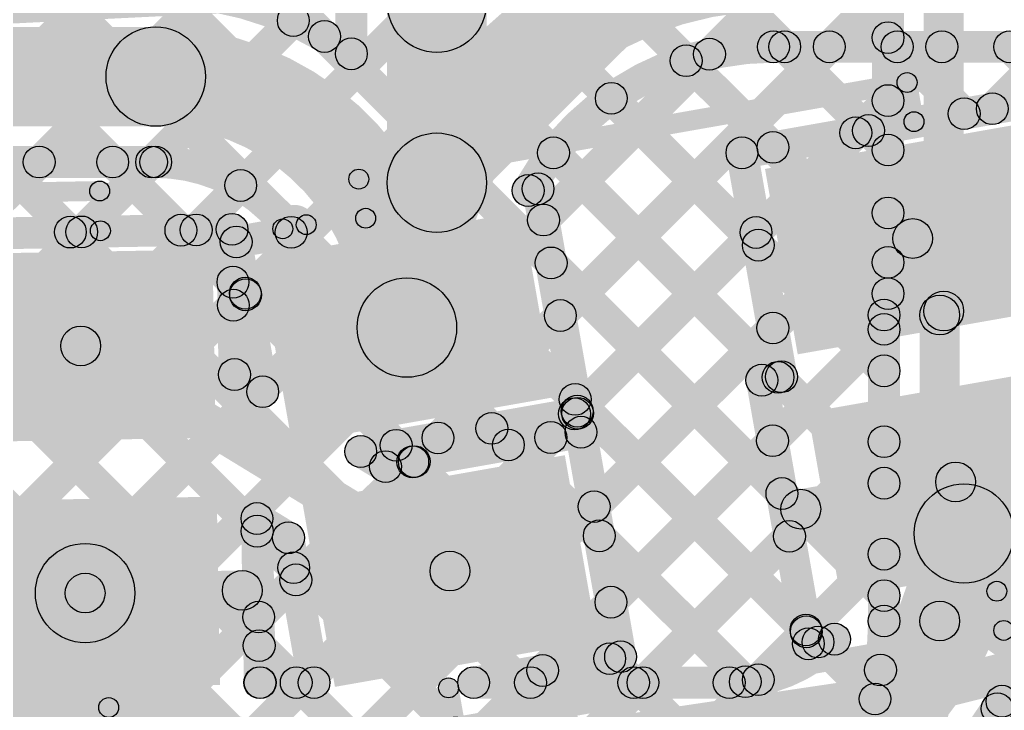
# Model space of a CAD drawing. Header units: millimetres. Extents: x -2.17 to 2.17, y -2.17 to 2.17.
# Drawn here: x 0.0596 to 0.3072, y -1.4811 to -1.3073 of the extents above; entities that cross this region are included whole.
import ezdxf

# ---------------------------------------------------------------- set-up
doc = ezdxf.new("R2010")
doc.units = ezdxf.units.MM
doc.header["$MEASUREMENT"] = 0
for name, color, linetype in [('BottomLayer', 5, 'Continuous'), ('Mechanical2', 216, 'Continuous'), ('TopLayer', 1, 'Continuous'), ('TopOverlay', 2, 'Continuous'), ('TopPaste', 8, 'Continuous'), ('TopSolder', 216, 'Continuous')]:
    doc.layers.add(name, color=color, linetype=linetype)

# ---------------------------------------------------------------- blocks, each defined once
blk = doc.blocks.new('WS2812B_M____185')
at = {"layer": 'TopLayer'}
for points in [[(-0.09409, 0.05079), (-0.03504, 0.05079), (-0.03504, 0.01142), (-0.09409, 0.01142)], [(0.03504, 0.05079), (0.09409, 0.05079), (0.09409, 0.01142), (0.03504, 0.01142)], [(-0.09409, -0.01142), (-0.03504, -0.01142), (-0.03504, -0.05079), (-0.09409, -0.05079)], [(0.03504, -0.01142), (0.09409, -0.01142), (0.09409, -0.05079), (0.03504, -0.05079)]]:
    blk.add_hatch(color=1, dxfattribs=at).paths.add_polyline_path(points)
at = {"layer": 'TopOverlay'}
h = blk.add_hatch(color=2, dxfattribs=at)
edge = h.paths.add_edge_path()
edge.add_arc((-0.07, 0.07), 0.0025, 0, 360)
h = blk.add_hatch(color=2, dxfattribs=at)
edge = h.paths.add_edge_path()
edge.add_arc((-0.07, 0.07), 0.0025, 0, 360)
for points in [[(-0.07, 0.0675), (-0.07, 0.0725), (0.07, 0.0725), (0.07, 0.0675)], [(-0.0725, 0.07), (-0.0675, 0.07), (-0.0675, 0.06), (-0.0725, 0.06)], [(0.0675, 0.07), (0.0725, 0.07), (0.0725, 0.06), (0.0675, 0.06)], [(-0.0725, -0.06), (-0.0675, -0.06), (-0.0675, -0.07), (-0.0725, -0.07)], [(0.0675, -0.06), (0.0725, -0.06), (0.0725, -0.07), (0.0675, -0.07)], [(-0.07, -0.0725), (-0.07, -0.0675), (0.07, -0.0675), (0.07, -0.0725)]]:
    blk.add_hatch(color=2, dxfattribs=at).paths.add_polyline_path(points)
h = blk.add_hatch(color=2, dxfattribs=at)
edge = h.paths.add_edge_path()
edge.add_arc((0.07, 0.07), 0.0025, 0, 360)
h = blk.add_hatch(color=2, dxfattribs=at)
edge = h.paths.add_edge_path()
edge.add_arc((0.07, 0.07), 0.0025, 0, 360)
h = blk.add_hatch(color=2, dxfattribs=at)
edge = h.paths.add_edge_path()
edge.add_arc((-0.091, 0.061), 0.0025, 0, 360)
h = blk.add_hatch(color=2, dxfattribs=at)
edge = h.paths.add_edge_path()
edge.add_arc((-0.085, 0.061), 0.0025, 0, 360)
h = blk.add_hatch(color=2, dxfattribs=at)
edge = h.paths.add_edge_path()
edge.add_arc((-0.07, 0.06), 0.0025, 0, 360)
h = blk.add_hatch(color=2, dxfattribs=at)
edge = h.paths.add_edge_path()
edge.add_arc((0.07, 0.06), 0.0025, 0, 360)
h = blk.add_hatch(color=2, dxfattribs=at)
edge = h.paths.add_edge_path()
edge.add_arc((-0.07, -0.06), 0.0025, 0, 360)
h = blk.add_hatch(color=2, dxfattribs=at)
edge = h.paths.add_edge_path()
edge.add_arc((0.07, -0.06), 0.0025, 0, 360)
h = blk.add_hatch(color=2, dxfattribs=at)
edge = h.paths.add_edge_path()
edge.add_arc((-0.07, -0.07), 0.0025, 0, 360)
h = blk.add_hatch(color=2, dxfattribs=at)
edge = h.paths.add_edge_path()
edge.add_arc((-0.07, -0.07), 0.0025, 0, 360)
h = blk.add_hatch(color=2, dxfattribs=at)
edge = h.paths.add_edge_path()
edge.add_arc((0.07, -0.07), 0.0025, 0, 360)
h = blk.add_hatch(color=2, dxfattribs=at)
edge = h.paths.add_edge_path()
edge.add_arc((0.07, -0.07), 0.0025, 0, 360)
at = {"layer": 'TopPaste'}
for points in [[(-0.09409, 0.05079), (-0.03504, 0.05079), (-0.03504, 0.01142), (-0.09409, 0.01142)], [(0.03504, 0.05079), (0.09409, 0.05079), (0.09409, 0.01142), (0.03504, 0.01142)], [(-0.09409, -0.01142), (-0.03504, -0.01142), (-0.03504, -0.05079), (-0.09409, -0.05079)], [(0.03504, -0.01142), (0.09409, -0.01142), (0.09409, -0.05079), (0.03504, -0.05079)]]:
    blk.add_hatch(color=8, dxfattribs=at).paths.add_polyline_path(points)
at = {"layer": 'TopSolder'}
for points in [[(-0.09809, 0.05479), (-0.03104, 0.05479), (-0.03104, 0.00742), (-0.09809, 0.00742)], [(0.03104, 0.05479), (0.09809, 0.05479), (0.09809, 0.00742), (0.03104, 0.00742)], [(-0.09809, -0.00742), (-0.03104, -0.00742), (-0.03104, -0.05479), (-0.09809, -0.05479)], [(0.03104, -0.00742), (0.09809, -0.00742), (0.09809, -0.05479), (0.03104, -0.05479)]]:
    blk.add_hatch(color=216, dxfattribs=at).paths.add_polyline_path(points)
at = {"layer": 'TopOverlay', "const_width": 0.005}
blk.add_lwpolyline([(-0.085, 0.061, 1), (-0.091, 0.061, 1)], format="xyb", close=True, dxfattribs=at)
at = {"layer": 'TopOverlay'}
for centre in [(-0.07, 0.07), (-0.07, 0.07), (0.07, 0.07), (0.07, 0.07), (-0.091, 0.061), (-0.085, 0.061), (-0.07, 0.06), (0.07, 0.06), (-0.07, -0.06), (0.07, -0.06), (-0.07, -0.07), (-0.07, -0.07), (0.07, -0.07), (0.07, -0.07)]:
    blk.add_circle(centre, 0.0025, dxfattribs=at)
blk = doc.blocks.new('WS2812B_M____186')
at = {"layer": 'TopLayer'}
for points in [[(-0.09409, 0.05079), (-0.03504, 0.05079), (-0.03504, 0.01142), (-0.09409, 0.01142)], [(0.03504, 0.05079), (0.09409, 0.05079), (0.09409, 0.01142), (0.03504, 0.01142)], [(-0.09409, -0.01142), (-0.03504, -0.01142), (-0.03504, -0.05079), (-0.09409, -0.05079)], [(0.03504, -0.01142), (0.09409, -0.01142), (0.09409, -0.05079), (0.03504, -0.05079)]]:
    blk.add_hatch(color=1, dxfattribs=at).paths.add_polyline_path(points)
at = {"layer": 'TopOverlay'}
h = blk.add_hatch(color=2, dxfattribs=at)
edge = h.paths.add_edge_path()
edge.add_arc((-0.07, 0.07), 0.0025, 0, 360)
h = blk.add_hatch(color=2, dxfattribs=at)
edge = h.paths.add_edge_path()
edge.add_arc((-0.07, 0.07), 0.0025, 0, 360)
for points in [[(-0.07, 0.0675), (-0.07, 0.0725), (0.07, 0.0725), (0.07, 0.0675)], [(-0.0725, 0.07), (-0.0675, 0.07), (-0.0675, 0.06), (-0.0725, 0.06)], [(0.0675, 0.07), (0.0725, 0.07), (0.0725, 0.06), (0.0675, 0.06)], [(-0.0725, -0.06), (-0.0675, -0.06), (-0.0675, -0.07), (-0.0725, -0.07)], [(0.0675, -0.06), (0.0725, -0.06), (0.0725, -0.07), (0.0675, -0.07)], [(-0.07, -0.0725), (-0.07, -0.0675), (0.07, -0.0675), (0.07, -0.0725)]]:
    blk.add_hatch(color=2, dxfattribs=at).paths.add_polyline_path(points)
h = blk.add_hatch(color=2, dxfattribs=at)
edge = h.paths.add_edge_path()
edge.add_arc((0.07, 0.07), 0.0025, 0, 360)
h = blk.add_hatch(color=2, dxfattribs=at)
edge = h.paths.add_edge_path()
edge.add_arc((0.07, 0.07), 0.0025, 0, 360)
h = blk.add_hatch(color=2, dxfattribs=at)
edge = h.paths.add_edge_path()
edge.add_arc((-0.091, 0.061), 0.0025, 0, 360)
h = blk.add_hatch(color=2, dxfattribs=at)
edge = h.paths.add_edge_path()
edge.add_arc((-0.085, 0.061), 0.0025, 0, 360)
h = blk.add_hatch(color=2, dxfattribs=at)
edge = h.paths.add_edge_path()
edge.add_arc((-0.07, 0.06), 0.0025, 0, 360)
h = blk.add_hatch(color=2, dxfattribs=at)
edge = h.paths.add_edge_path()
edge.add_arc((0.07, 0.06), 0.0025, 0, 360)
h = blk.add_hatch(color=2, dxfattribs=at)
edge = h.paths.add_edge_path()
edge.add_arc((-0.07, -0.06), 0.0025, 0, 360)
h = blk.add_hatch(color=2, dxfattribs=at)
edge = h.paths.add_edge_path()
edge.add_arc((0.07, -0.06), 0.0025, 0, 360)
h = blk.add_hatch(color=2, dxfattribs=at)
edge = h.paths.add_edge_path()
edge.add_arc((-0.07, -0.07), 0.0025, 0, 360)
h = blk.add_hatch(color=2, dxfattribs=at)
edge = h.paths.add_edge_path()
edge.add_arc((-0.07, -0.07), 0.0025, 0, 360)
h = blk.add_hatch(color=2, dxfattribs=at)
edge = h.paths.add_edge_path()
edge.add_arc((0.07, -0.07), 0.0025, 0, 360)
h = blk.add_hatch(color=2, dxfattribs=at)
edge = h.paths.add_edge_path()
edge.add_arc((0.07, -0.07), 0.0025, 0, 360)
at = {"layer": 'TopPaste'}
for points in [[(-0.09409, 0.05079), (-0.03504, 0.05079), (-0.03504, 0.01142), (-0.09409, 0.01142)], [(0.03504, 0.05079), (0.09409, 0.05079), (0.09409, 0.01142), (0.03504, 0.01142)], [(-0.09409, -0.01142), (-0.03504, -0.01142), (-0.03504, -0.05079), (-0.09409, -0.05079)], [(0.03504, -0.01142), (0.09409, -0.01142), (0.09409, -0.05079), (0.03504, -0.05079)]]:
    blk.add_hatch(color=8, dxfattribs=at).paths.add_polyline_path(points)
at = {"layer": 'TopSolder'}
for points in [[(-0.09809, 0.05479), (-0.03104, 0.05479), (-0.03104, 0.00742), (-0.09809, 0.00742)], [(0.03104, 0.05479), (0.09809, 0.05479), (0.09809, 0.00742), (0.03104, 0.00742)], [(-0.09809, -0.00742), (-0.03104, -0.00742), (-0.03104, -0.05479), (-0.09809, -0.05479)], [(0.03104, -0.00742), (0.09809, -0.00742), (0.09809, -0.05479), (0.03104, -0.05479)]]:
    blk.add_hatch(color=216, dxfattribs=at).paths.add_polyline_path(points)
at = {"layer": 'TopOverlay', "const_width": 0.005}
blk.add_lwpolyline([(-0.085, 0.061, 1), (-0.091, 0.061, 1)], format="xyb", close=True, dxfattribs=at)
at = {"layer": 'TopOverlay'}
for centre in [(-0.07, 0.07), (-0.07, 0.07), (0.07, 0.07), (0.07, 0.07), (-0.091, 0.061), (-0.085, 0.061), (-0.07, 0.06), (0.07, 0.06), (-0.07, -0.06), (0.07, -0.06), (-0.07, -0.07), (-0.07, -0.07), (0.07, -0.07), (0.07, -0.07)]:
    blk.add_circle(centre, 0.0025, dxfattribs=at)

msp = doc.modelspace()

# ---------------------------------------------------------------- hatches: boundary and pattern name
at = {"layer": 'BottomLayer'}
for points in [[(0.297, -1.38061), (0.287, -1.38061), (0.287, -0.82861), (0.297, -0.82861)], [(-0.03083, -1.09347), (-0.02517, -1.08782), (0.27983, -1.39282), (0.27417, -1.39847)], [(0.00742, -1.10344), (0.01308, -1.09778), (0.28083, -1.36553), (0.27517, -1.37119)], [(0.0357, -1.10344), (0.04136, -1.09778), (0.28083, -1.33725), (0.27517, -1.34291)], [(0.06627, -1.10572), (0.07193, -1.10007), (0.28083, -1.30897), (0.27517, -1.31462)], [(-0.03083, -1.12176), (-0.02517, -1.1161), (0.27983, -1.4211), (0.27417, -1.42676)], [(-0.04267, -1.42769), (-0.04833, -1.42204), (0.22941, -1.1443), (0.23506, -1.14996)], [(-0.03083, -1.15004), (-0.02517, -1.14439), (0.27983, -1.44939), (0.27417, -1.45504)], [(-0.04267, -1.45598), (-0.04833, -1.45032), (0.23905, -1.16294), (0.24471, -1.1686)], [(0.282, -1.37623), (0.274, -1.37623), (0.274, -1.16193), (0.282, -1.16193)], [(-0.04267, -1.48426), (-0.04833, -1.4786), (0.26285, -1.16742), (0.26851, -1.17308)], [(-0.04267, -1.51255), (-0.04833, -1.50689), (0.27517, -1.18339), (0.28083, -1.18905)], [(-0.008, -1.20115), (-0.00235, -1.1955), (0.27756, -1.4754), (0.2719, -1.48106)], [(-0.0225, -1.21494), (-0.01684, -1.20929), (0.26985, -1.49598), (0.2642, -1.50164)], [(-0.04267, -1.54083), (-0.04833, -1.53517), (0.27517, -1.21167), (0.28083, -1.21733)], [(-0.04833, -1.2174), (-0.04267, -1.21174), (0.25829, -1.5127), (0.25264, -1.51836)], [(-0.04833, -1.24568), (-0.04267, -1.24002), (0.24338, -1.52607), (0.23772, -1.53173)], [(-0.00579, -1.53223), (-0.01145, -1.52658), (0.27517, -1.23996), (0.28083, -1.24561)], [(-0.04833, -1.27397), (-0.04267, -1.26831), (0.22497, -1.53595), (0.21931, -1.5416)], [(0.02009, -1.53464), (0.01443, -1.52898), (0.27517, -1.26824), (0.28083, -1.2739)], [(-0.04833, -1.30225), (-0.04267, -1.29659), (0.20212, -1.54138), (0.19646, -1.54704)], [(0.03721, -1.5458), (0.03155, -1.54015), (0.27517, -1.29653), (0.28083, -1.30218)], [(-0.04833, -1.33053), (-0.04267, -1.32488), (0.17423, -1.54178), (0.16858, -1.54744)], [(0.04821, -1.56309), (0.04255, -1.55743), (0.27517, -1.32481), (0.28083, -1.33047)], [(-0.04833, -1.35882), (-0.04267, -1.35316), (0.14332, -1.53915), (0.13766, -1.54481)], [(0.05026, -1.58932), (0.0446, -1.58366), (0.27517, -1.35309), (0.28083, -1.35875)], [(-0.04267, -1.71054), (-0.04833, -1.70488), (0.27417, -1.38238), (0.27983, -1.38804)], [(0.281, -1.45861), (0.273, -1.45861), (0.273, -1.38161), (0.281, -1.38161)], [(0.296, -1.45861), (0.286, -1.45861), (0.286, -1.38161), (0.296, -1.38161)], [(0.15552, -1.54063), (0.14986, -1.53497), (0.27417, -1.41066), (0.27983, -1.41632)], [(0.17699, -1.54744), (0.17134, -1.54178), (0.27417, -1.43895), (0.27983, -1.4446)], [(0.20617, -1.54655), (0.20051, -1.54089), (0.27328, -1.46812), (0.27894, -1.47378)]]:
    msp.add_hatch(color=5, dxfattribs=at).paths.add_polyline_path(points)
h = msp.add_hatch(color=5, dxfattribs=at)
edge = h.paths.add_edge_path()
edge.add_arc((0.278, -1.31179), 0.004, 0, 360)
h = msp.add_hatch(color=5, dxfattribs=at)
edge = h.paths.add_edge_path()
edge.add_arc((0.278, -1.32764), 0.004, 0, 360)
h = msp.add_hatch(color=5, dxfattribs=at)
edge = h.paths.add_edge_path()
edge.add_arc((0.278, -1.34008), 0.004, 0, 360)
h = msp.add_hatch(color=5, dxfattribs=at)
edge = h.paths.add_edge_path()
edge.add_arc((0.278, -1.35592), 0.004, 0, 360)
h = msp.add_hatch(color=5, dxfattribs=at)
edge = h.paths.add_edge_path()
edge.add_arc((0.278, -1.36836), 0.004, 0, 360)
h = msp.add_hatch(color=5, dxfattribs=at)
edge = h.paths.add_edge_path()
edge.add_arc((0.278, -1.37623), 0.004, 0, 360)
h = msp.add_hatch(color=5, dxfattribs=at)
edge = h.paths.add_edge_path()
edge.add_arc((0.278, -1.37623), 0.004, 0, 360)
h = msp.add_hatch(color=5, dxfattribs=at)
edge = h.paths.add_edge_path()
edge.add_arc((0.291, -1.38161), 0.005, 0, 360)
h = msp.add_hatch(color=5, dxfattribs=at)
edge = h.paths.add_edge_path()
edge.add_arc((0.291, -1.38161), 0.005, 0, 360)
h = msp.add_hatch(color=5, dxfattribs=at)
edge = h.paths.add_edge_path()
edge.add_arc((0.292, -1.38061), 0.005, 0, 360)
h = msp.add_hatch(color=5, dxfattribs=at)
edge = h.paths.add_edge_path()
edge.add_arc((0.292, -1.38061), 0.005, 0, 360)
h = msp.add_hatch(color=5, dxfattribs=at)
edge = h.paths.add_edge_path()
edge.add_arc((0.277, -1.38161), 0.004, 0, 360)
h = msp.add_hatch(color=5, dxfattribs=at)
edge = h.paths.add_edge_path()
edge.add_arc((0.277, -1.38161), 0.004, 0, 360)
h = msp.add_hatch(color=5, dxfattribs=at)
edge = h.paths.add_edge_path()
edge.add_arc((0.277, -1.38521), 0.004, 0, 360)
h = msp.add_hatch(color=5, dxfattribs=at)
edge = h.paths.add_edge_path()
edge.add_arc((0.277, -1.39565), 0.004, 0, 360)
h = msp.add_hatch(color=5, dxfattribs=at)
edge = h.paths.add_edge_path()
edge.add_arc((0.277, -1.41349), 0.004, 0, 360)
h = msp.add_hatch(color=5, dxfattribs=at)
edge = h.paths.add_edge_path()
edge.add_arc((0.277, -1.42393), 0.004, 0, 360)
h = msp.add_hatch(color=5, dxfattribs=at)
edge = h.paths.add_edge_path()
edge.add_arc((0.277, -1.44178), 0.004, 0, 360)
h = msp.add_hatch(color=5, dxfattribs=at)
edge = h.paths.add_edge_path()
edge.add_arc((0.277, -1.45222), 0.004, 0, 360)
h = msp.add_hatch(color=5, dxfattribs=at)
edge = h.paths.add_edge_path()
edge.add_arc((0.277, -1.45861), 0.004, 0, 360)
h = msp.add_hatch(color=5, dxfattribs=at)
edge = h.paths.add_edge_path()
edge.add_arc((0.277, -1.45861), 0.004, 0, 360)
h = msp.add_hatch(color=5, dxfattribs=at)
edge = h.paths.add_edge_path()
edge.add_arc((0.291, -1.45861), 0.005, 0, 360)
h = msp.add_hatch(color=5, dxfattribs=at)
edge = h.paths.add_edge_path()
edge.add_arc((0.291, -1.45861), 0.005, 0, 360)
h = msp.add_hatch(color=5, dxfattribs=at)
edge = h.paths.add_edge_path()
edge.add_arc((0.27611, -1.47095), 0.004, 0, 360)
h = msp.add_hatch(color=5, dxfattribs=at)
edge = h.paths.add_edge_path()
edge.add_arc((0.27473, -1.47823), 0.004, 0, 360)
at = {"layer": 'TopLayer'}
for points in [[(0.06372, -1.24459), (0.06937, -1.23893), (0.13913, -1.30869), (0.13347, -1.31434)], [(0.13127, -1.31032), (0.12561, -1.30466), (0.14131, -1.28896), (0.14697, -1.29462)], [(0.14705, -1.31587), (0.13905, -1.31587), (0.13905, -1.30305), (0.14705, -1.30305)], [(0.17705, -1.3483), (0.15205, -1.3483), (0.15205, -1.30305), (0.17705, -1.30305)], [(0.01593, -1.33411), (0.01593, -1.30911), (0.09386, -1.30911), (0.09386, -1.33411)], [(0.19844, -1.38457), (0.19278, -1.37891), (0.26041, -1.31128), (0.26607, -1.31694)], [(0.24919, -1.31811), (0.24919, -1.31011), (0.32261, -1.31011), (0.32261, -1.31811)], [(0.2492, -1.31694), (0.25486, -1.31128), (0.27593, -1.33235), (0.27027, -1.33801)], [(0.27272, -1.33857), (0.26706, -1.33292), (0.2887, -1.31128), (0.29436, -1.31694)], [(0.27749, -1.31694), (0.28315, -1.31128), (0.29998, -1.32811), (0.29432, -1.33377)], [(0.30706, -1.33252), (0.3014, -1.32686), (0.31698, -1.31128), (0.32264, -1.31694)], [(0.30577, -1.31694), (0.31143, -1.31128), (0.33289, -1.33275), (0.32724, -1.3384)], [(0.1942, -1.36052), (0.18854, -1.35487), (0.23027, -1.31314), (0.23593, -1.31879)], [(0.22441, -1.32043), (0.23007, -1.31478), (0.25189, -1.33659), (0.24623, -1.34225)], [(0.20559, -1.32989), (0.21124, -1.32423), (0.2482, -1.36119), (0.24254, -1.36684)], [(0.24197, -1.34473), (0.24058, -1.33685), (0.31646, -1.32347), (0.31785, -1.33135)], [(0.01593, -1.34711), (0.01593, -1.33911), (0.09386, -1.33911), (0.09386, -1.34711)], [(0.19104, -1.34363), (0.1967, -1.33798), (0.25318, -1.39445), (0.24752, -1.40011)], [(0.04928, -1.36402), (0.04362, -1.35837), (0.06171, -1.34028), (0.06737, -1.34594)], [(0.05193, -1.34594), (0.05759, -1.34028), (0.07522, -1.35791), (0.06956, -1.36357)], [(0.07807, -1.36352), (0.07241, -1.35786), (0.08999, -1.34028), (0.09565, -1.34594)], [(0.08021, -1.34594), (0.08587, -1.34028), (0.10302, -1.35743), (0.09736, -1.36309)], [(0.23734, -1.34149), (0.24521, -1.3401), (0.25515, -1.39643), (0.24727, -1.39782)], [(0.10685, -1.36302), (0.1012, -1.35736), (0.11239, -1.34617), (0.11805, -1.35183)], [(0.18605, -1.35053), (0.19393, -1.34914), (0.20389, -1.40564), (0.19601, -1.40703)], [(0.03606, -1.36538), (0.03592, -1.35738), (0.11297, -1.35603), (0.11311, -1.36403)], [(0.1148, -1.36716), (0.11341, -1.35928), (0.12723, -1.35684), (0.12862, -1.36472)], [(0.20268, -1.40861), (0.19702, -1.40296), (0.24198, -1.358), (0.24764, -1.36366)], [(0.28247, -1.36704), (0.28593, -1.35766), (0.39393, -1.39745), (0.39048, -1.40683)], [(0.10904, -1.3601), (0.11703, -1.35996), (0.11767, -1.39651), (0.10967, -1.39665)], [(0.11016, -1.36391), (0.11804, -1.36252), (0.12469, -1.4002), (0.11681, -1.40159)], [(0.19045, -1.37132), (0.19611, -1.36566), (0.25414, -1.4237), (0.24849, -1.42936)], [(0.11044, -1.37616), (0.1161, -1.37051), (0.11928, -1.37369), (0.11362, -1.37934)], [(0.1162, -1.38196), (0.11054, -1.3763), (0.11355, -1.37329), (0.11921, -1.37895)], [(0.20692, -1.43266), (0.20126, -1.427), (0.24622, -1.38205), (0.25188, -1.3877)], [(0.07241, -1.39365), (0.07762, -1.38512), (0.17043, -1.44177), (0.16522, -1.4503)], [(0.11159, -1.39999), (0.11576, -1.39317), (0.12283, -1.39748), (0.11866, -1.40431)], [(0.24698, -1.40193), (0.24559, -1.39406), (0.25051, -1.39319), (0.2519, -1.40107)], [(0.24235, -1.39869), (0.25022, -1.3973), (0.26192, -1.46365), (0.25404, -1.46504)], [(0.1965, -1.40566), (0.20216, -1.4), (0.2602, -1.45804), (0.25454, -1.4637)], [(0.14611, -1.41989), (0.14472, -1.41201), (0.19926, -1.40239), (0.20064, -1.41027)], [(0.19603, -1.41526), (0.19038, -1.4096), (0.19634, -1.40364), (0.20199, -1.4093)], [(0.15235, -1.4237), (0.15096, -1.41582), (0.20009, -1.40716), (0.20148, -1.41503)], [(0.17553, -1.41297), (0.18119, -1.40731), (0.18536, -1.41149), (0.1797, -1.41714)], [(0.1617, -1.42132), (0.15604, -1.41566), (0.162, -1.4097), (0.16765, -1.41536)], [(0.19685, -1.41179), (0.20473, -1.4104), (0.21469, -1.4669), (0.20681, -1.46829)], [(0.21116, -1.4567), (0.2055, -1.45105), (0.24614, -1.41041), (0.2518, -1.41606)], [(0.14333, -1.41937), (0.14749, -1.41254), (0.15373, -1.41635), (0.14957, -1.42317)], [(0.15148, -1.41721), (0.15714, -1.41155), (0.16131, -1.41573), (0.15566, -1.42138)], [(0.29587, -1.42853), (0.29413, -1.41869), (0.33306, -1.41182), (0.3348, -1.42167)], [(0.25694, -1.4354), (0.2552, -1.42555), (0.29413, -1.41869), (0.29587, -1.42853)], [(0.11722, -1.43624), (0.12139, -1.42941), (0.12931, -1.43424), (0.12514, -1.44107)], [(0.11531, -1.43289), (0.12331, -1.43275), (0.12403, -1.47404), (0.11603, -1.47418)], [(0.11653, -1.43883), (0.12219, -1.43317), (0.13139, -1.44237), (0.12573, -1.44802)], [(0.20256, -1.44), (0.20822, -1.43434), (0.24494, -1.47106), (0.23928, -1.47672)], [(0.21921, -1.47694), (0.21355, -1.47128), (0.25038, -1.43445), (0.25604, -1.44011)], [(0.12329, -1.43835), (0.13117, -1.43696), (0.1376, -1.47342), (0.12972, -1.47481)], [(0.07619, -1.45658), (0.07601, -1.44658), (0.11553, -1.44589), (0.11571, -1.45589)], [(0.12257, -1.46044), (0.11691, -1.45479), (0.12627, -1.44543), (0.13193, -1.45108)], [(0.03667, -1.45727), (0.03649, -1.44727), (0.07601, -1.44658), (0.07619, -1.45658)], [(0.25454, -1.4637), (0.2602, -1.45804), (0.26324, -1.46109), (0.25759, -1.46674)], [(0.24821, -1.47622), (0.24256, -1.47056), (0.25462, -1.4585), (0.26028, -1.46415)], [(0.25868, -1.46828), (0.25729, -1.4604), (0.26385, -1.45925), (0.26524, -1.46713)], [(0.11704, -1.46761), (0.12269, -1.46196), (0.13202, -1.47128), (0.12636, -1.47694)], [(0.17449, -1.47805), (0.1731, -1.47017), (0.21006, -1.46365), (0.21145, -1.47153)], [(0.20518, -1.47091), (0.21084, -1.46525), (0.21687, -1.47128), (0.21121, -1.47694)], [(0.19092, -1.47694), (0.18527, -1.47128), (0.18833, -1.46822), (0.19399, -1.47388)], [(0.12013, -1.47811), (0.12013, -1.47011), (0.13366, -1.47011), (0.13366, -1.47811)], [(0.17379, -1.47811), (0.17379, -1.47011), (0.23807, -1.47011), (0.23807, -1.47811)], [(0.30263, -1.4835), (0.30829, -1.47784), (0.34872, -1.51828), (0.34307, -1.52394)]]:
    msp.add_hatch(color=1, dxfattribs=at).paths.add_polyline_path(points)
h = msp.add_hatch(color=1, dxfattribs=at)
edge = h.paths.add_edge_path()
edge.add_arc((0.16455, -1.30305), 0.0125, 0, 360)
h = msp.add_hatch(color=1, dxfattribs=at)
edge = h.paths.add_edge_path()
edge.add_arc((0.16455, -1.30305), 0.0125, 0, 360)
h = msp.add_hatch(color=1, dxfattribs=at)
edge = h.paths.add_edge_path()
edge.add_arc((0.12844, -1.30749), 0.004, 0, 360)
h = msp.add_hatch(color=1, dxfattribs=at)
edge = h.paths.add_edge_path()
edge.add_arc((0.09386, -1.32161), 0.0125, 0, 360)
h = msp.add_hatch(color=1, dxfattribs=at)
edge = h.paths.add_edge_path()
edge.add_arc((0.09386, -1.32161), 0.0125, 0, 360)
h = msp.add_hatch(color=1, dxfattribs=at)
edge = h.paths.add_edge_path()
edge.add_arc((0.1363, -1.31151), 0.004, 0, 360)
h = msp.add_hatch(color=1, dxfattribs=at)
edge = h.paths.add_edge_path()
edge.add_arc((0.14305, -1.31587), 0.004, 0, 360)
h = msp.add_hatch(color=1, dxfattribs=at)
edge = h.paths.add_edge_path()
edge.add_arc((0.14305, -1.31587), 0.004, 0, 360)
h = msp.add_hatch(color=1, dxfattribs=at)
edge = h.paths.add_edge_path()
edge.add_arc((0.2331, -1.31597), 0.004, 0, 360)
h = msp.add_hatch(color=1, dxfattribs=at)
edge = h.paths.add_edge_path()
edge.add_arc((0.24919, -1.31411), 0.004, 0, 360)
h = msp.add_hatch(color=1, dxfattribs=at)
edge = h.paths.add_edge_path()
edge.add_arc((0.24919, -1.31411), 0.004, 0, 360)
h = msp.add_hatch(color=1, dxfattribs=at)
edge = h.paths.add_edge_path()
edge.add_arc((0.25203, -1.31411), 0.004, 0, 360)
h = msp.add_hatch(color=1, dxfattribs=at)
edge = h.paths.add_edge_path()
edge.add_arc((0.26324, -1.31411), 0.004, 0, 360)
h = msp.add_hatch(color=1, dxfattribs=at)
edge = h.paths.add_edge_path()
edge.add_arc((0.28032, -1.31411), 0.004, 0, 360)
h = msp.add_hatch(color=1, dxfattribs=at)
edge = h.paths.add_edge_path()
edge.add_arc((0.29153, -1.31411), 0.004, 0, 360)
h = msp.add_hatch(color=1, dxfattribs=at)
edge = h.paths.add_edge_path()
edge.add_arc((0.3086, -1.31411), 0.004, 0, 360)
h = msp.add_hatch(color=1, dxfattribs=at)
edge = h.paths.add_edge_path()
edge.add_arc((0.22724, -1.31761), 0.004, 0, 360)
h = msp.add_hatch(color=1, dxfattribs=at)
edge = h.paths.add_edge_path()
edge.add_arc((0.20842, -1.32706), 0.004, 0, 360)
h = msp.add_hatch(color=1, dxfattribs=at)
edge = h.paths.add_edge_path()
edge.add_arc((0.29715, -1.33094), 0.004, 0, 360)
h = msp.add_hatch(color=1, dxfattribs=at)
edge = h.paths.add_edge_path()
edge.add_arc((0.30423, -1.32969), 0.004, 0, 360)
h = msp.add_hatch(color=1, dxfattribs=at)
edge = h.paths.add_edge_path()
edge.add_arc((0.26989, -1.33575), 0.004, 0, 360)
h = msp.add_hatch(color=1, dxfattribs=at)
edge = h.paths.add_edge_path()
edge.add_arc((0.2731, -1.33518), 0.004, 0, 360)
h = msp.add_hatch(color=1, dxfattribs=at)
edge = h.paths.add_edge_path()
edge.add_arc((0.16455, -1.3483), 0.0125, 0, 360)
h = msp.add_hatch(color=1, dxfattribs=at)
edge = h.paths.add_edge_path()
edge.add_arc((0.16455, -1.3483), 0.0125, 0, 360)
h = msp.add_hatch(color=1, dxfattribs=at)
edge = h.paths.add_edge_path()
edge.add_arc((0.16455, -1.3483), 0.0125, 0, 360)
h = msp.add_hatch(color=1, dxfattribs=at)
edge = h.paths.add_edge_path()
edge.add_arc((0.16455, -1.3483), 0.0125, 0, 360)
h = msp.add_hatch(color=1, dxfattribs=at)
edge = h.paths.add_edge_path()
edge.add_arc((0.16455, -1.3483), 0.0125, 0, 360)
h = msp.add_hatch(color=1, dxfattribs=at)
edge = h.paths.add_edge_path()
edge.add_arc((0.19387, -1.3408), 0.004, 0, 360)
h = msp.add_hatch(color=1, dxfattribs=at)
edge = h.paths.add_edge_path()
edge.add_arc((0.24127, -1.34079), 0.004, 0, 360)
h = msp.add_hatch(color=1, dxfattribs=at)
edge = h.paths.add_edge_path()
edge.add_arc((0.24127, -1.34079), 0.004, 0, 360)
h = msp.add_hatch(color=1, dxfattribs=at)
edge = h.paths.add_edge_path()
edge.add_arc((0.24906, -1.33942), 0.004, 0, 360)
h = msp.add_hatch(color=1, dxfattribs=at)
edge = h.paths.add_edge_path()
edge.add_arc((0.06454, -1.34311), 0.004, 0, 360)
h = msp.add_hatch(color=1, dxfattribs=at)
edge = h.paths.add_edge_path()
edge.add_arc((0.08304, -1.34311), 0.004, 0, 360)
h = msp.add_hatch(color=1, dxfattribs=at)
edge = h.paths.add_edge_path()
edge.add_arc((0.09282, -1.34311), 0.004, 0, 360)
h = msp.add_hatch(color=1, dxfattribs=at)
edge = h.paths.add_edge_path()
edge.add_arc((0.09386, -1.34311), 0.004, 0, 360)
h = msp.add_hatch(color=1, dxfattribs=at)
edge = h.paths.add_edge_path()
edge.add_arc((0.09386, -1.34311), 0.004, 0, 360)
h = msp.add_hatch(color=1, dxfattribs=at)
edge = h.paths.add_edge_path()
edge.add_arc((0.11522, -1.349), 0.004, 0, 360)
h = msp.add_hatch(color=1, dxfattribs=at)
edge = h.paths.add_edge_path()
edge.add_arc((0.18752, -1.35027), 0.004, 0, 360)
h = msp.add_hatch(color=1, dxfattribs=at)
edge = h.paths.add_edge_path()
edge.add_arc((0.18999, -1.34984), 0.004, 0, 360)
h = msp.add_hatch(color=1, dxfattribs=at)
edge = h.paths.add_edge_path()
edge.add_arc((0.19137, -1.3577), 0.004, 0, 360)
h = msp.add_hatch(color=1, dxfattribs=at)
edge = h.paths.add_edge_path()
edge.add_arc((0.07239, -1.36074), 0.004, 0, 360)
h = msp.add_hatch(color=1, dxfattribs=at)
edge = h.paths.add_edge_path()
edge.add_arc((0.07524, -1.36069), 0.004, 0, 360)
h = msp.add_hatch(color=1, dxfattribs=at)
edge = h.paths.add_edge_path()
edge.add_arc((0.10019, -1.36026), 0.004, 0, 360)
h = msp.add_hatch(color=1, dxfattribs=at)
edge = h.paths.add_edge_path()
edge.add_arc((0.10403, -1.36019), 0.004, 0, 360)
h = msp.add_hatch(color=1, dxfattribs=at)
edge = h.paths.add_edge_path()
edge.add_arc((0.11304, -1.36003), 0.004, 0, 360)
h = msp.add_hatch(color=1, dxfattribs=at)
edge = h.paths.add_edge_path()
edge.add_arc((0.11304, -1.36003), 0.004, 0, 360)
h = msp.add_hatch(color=1, dxfattribs=at)
edge = h.paths.add_edge_path()
edge.add_arc((0.12792, -1.36078), 0.004, 0, 360)
h = msp.add_hatch(color=1, dxfattribs=at)
edge = h.paths.add_edge_path()
edge.add_arc((0.12792, -1.36078), 0.004, 0, 360)
h = msp.add_hatch(color=1, dxfattribs=at)
edge = h.paths.add_edge_path()
edge.add_arc((0.1141, -1.36322), 0.004, 0, 360)
h = msp.add_hatch(color=1, dxfattribs=at)
edge = h.paths.add_edge_path()
edge.add_arc((0.1141, -1.36322), 0.004, 0, 360)
h = msp.add_hatch(color=1, dxfattribs=at)
edge = h.paths.add_edge_path()
edge.add_arc((0.24481, -1.36083), 0.004, 0, 360)
h = msp.add_hatch(color=1, dxfattribs=at)
edge = h.paths.add_edge_path()
edge.add_arc((0.2842, -1.36235), 0.005, 0, 360)
h = msp.add_hatch(color=1, dxfattribs=at)
edge = h.paths.add_edge_path()
edge.add_arc((0.24537, -1.36402), 0.004, 0, 360)
h = msp.add_hatch(color=1, dxfattribs=at)
edge = h.paths.add_edge_path()
edge.add_arc((0.19328, -1.36849), 0.004, 0, 360)
h = msp.add_hatch(color=1, dxfattribs=at)
edge = h.paths.add_edge_path()
edge.add_arc((0.11327, -1.37334), 0.004, 0, 360)
h = msp.add_hatch(color=1, dxfattribs=at)
edge = h.paths.add_edge_path()
edge.add_arc((0.11638, -1.37612), 0.004, 0, 360)
h = msp.add_hatch(color=1, dxfattribs=at)
edge = h.paths.add_edge_path()
edge.add_arc((0.11645, -1.37652), 0.004, 0, 360)
h = msp.add_hatch(color=1, dxfattribs=at)
edge = h.paths.add_edge_path()
edge.add_arc((0.15703, -1.38478), 0.0125, 0, 360)
h = msp.add_hatch(color=1, dxfattribs=at)
edge = h.paths.add_edge_path()
edge.add_arc((0.15703, -1.38478), 0.0125, 0, 360)
h = msp.add_hatch(color=1, dxfattribs=at)
edge = h.paths.add_edge_path()
edge.add_arc((0.11337, -1.37913), 0.004, 0, 360)
h = msp.add_hatch(color=1, dxfattribs=at)
edge = h.paths.add_edge_path()
edge.add_arc((0.19561, -1.38174), 0.004, 0, 360)
h = msp.add_hatch(color=1, dxfattribs=at)
edge = h.paths.add_edge_path()
edge.add_arc((0.24905, -1.38487), 0.004, 0, 360)
h = msp.add_hatch(color=1, dxfattribs=at)
edge = h.paths.add_edge_path()
edge.add_arc((0.07501, -1.38939), 0.005, 0, 360)
h = msp.add_hatch(color=1, dxfattribs=at)
edge = h.paths.add_edge_path()
edge.add_arc((0.11367, -1.39658), 0.004, 0, 360)
h = msp.add_hatch(color=1, dxfattribs=at)
edge = h.paths.add_edge_path()
edge.add_arc((0.11367, -1.39658), 0.004, 0, 360)
h = msp.add_hatch(color=1, dxfattribs=at)
edge = h.paths.add_edge_path()
edge.add_arc((0.25035, -1.39728), 0.004, 0, 360)
h = msp.add_hatch(color=1, dxfattribs=at)
edge = h.paths.add_edge_path()
edge.add_arc((0.25121, -1.39713), 0.004, 0, 360)
h = msp.add_hatch(color=1, dxfattribs=at)
edge = h.paths.add_edge_path()
edge.add_arc((0.25121, -1.39713), 0.004, 0, 360)
h = msp.add_hatch(color=1, dxfattribs=at)
edge = h.paths.add_edge_path()
edge.add_arc((0.24628, -1.398), 0.004, 0, 360)
h = msp.add_hatch(color=1, dxfattribs=at)
edge = h.paths.add_edge_path()
edge.add_arc((0.24628, -1.398), 0.004, 0, 360)
h = msp.add_hatch(color=1, dxfattribs=at)
edge = h.paths.add_edge_path()
edge.add_arc((0.12075, -1.4009), 0.004, 0, 360)
h = msp.add_hatch(color=1, dxfattribs=at)
edge = h.paths.add_edge_path()
edge.add_arc((0.12075, -1.4009), 0.004, 0, 360)
h = msp.add_hatch(color=1, dxfattribs=at)
edge = h.paths.add_edge_path()
edge.add_arc((0.19933, -1.40283), 0.004, 0, 360)
h = msp.add_hatch(color=1, dxfattribs=at)
edge = h.paths.add_edge_path()
edge.add_arc((0.19917, -1.40647), 0.004, 0, 360)
h = msp.add_hatch(color=1, dxfattribs=at)
edge = h.paths.add_edge_path()
edge.add_arc((0.19985, -1.40579), 0.004, 0, 360)
h = msp.add_hatch(color=1, dxfattribs=at)
edge = h.paths.add_edge_path()
edge.add_arc((0.19995, -1.40633), 0.004, 0, 360)
h = msp.add_hatch(color=1, dxfattribs=at)
edge = h.paths.add_edge_path()
edge.add_arc((0.19995, -1.40633), 0.004, 0, 360)
h = msp.add_hatch(color=1, dxfattribs=at)
edge = h.paths.add_edge_path()
edge.add_arc((0.17836, -1.41014), 0.004, 0, 360)
h = msp.add_hatch(color=1, dxfattribs=at)
edge = h.paths.add_edge_path()
edge.add_arc((0.16483, -1.41253), 0.004, 0, 360)
h = msp.add_hatch(color=1, dxfattribs=at)
edge = h.paths.add_edge_path()
edge.add_arc((0.19321, -1.41243), 0.004, 0, 360)
h = msp.add_hatch(color=1, dxfattribs=at)
edge = h.paths.add_edge_path()
edge.add_arc((0.20079, -1.41109), 0.004, 0, 360)
h = msp.add_hatch(color=1, dxfattribs=at)
edge = h.paths.add_edge_path()
edge.add_arc((0.20079, -1.41109), 0.004, 0, 360)
h = msp.add_hatch(color=1, dxfattribs=at)
edge = h.paths.add_edge_path()
edge.add_arc((0.15431, -1.41438), 0.004, 0, 360)
h = msp.add_hatch(color=1, dxfattribs=at)
edge = h.paths.add_edge_path()
edge.add_arc((0.18253, -1.41431), 0.004, 0, 360)
h = msp.add_hatch(color=1, dxfattribs=at)
edge = h.paths.add_edge_path()
edge.add_arc((0.24897, -1.41324), 0.004, 0, 360)
h = msp.add_hatch(color=1, dxfattribs=at)
edge = h.paths.add_edge_path()
edge.add_arc((0.14541, -1.41595), 0.004, 0, 360)
h = msp.add_hatch(color=1, dxfattribs=at)
edge = h.paths.add_edge_path()
edge.add_arc((0.14541, -1.41595), 0.004, 0, 360)
h = msp.add_hatch(color=1, dxfattribs=at)
edge = h.paths.add_edge_path()
edge.add_arc((0.15165, -1.41976), 0.004, 0, 360)
h = msp.add_hatch(color=1, dxfattribs=at)
edge = h.paths.add_edge_path()
edge.add_arc((0.15165, -1.41976), 0.004, 0, 360)
h = msp.add_hatch(color=1, dxfattribs=at)
edge = h.paths.add_edge_path()
edge.add_arc((0.15849, -1.41855), 0.004, 0, 360)
h = msp.add_hatch(color=1, dxfattribs=at)
edge = h.paths.add_edge_path()
edge.add_arc((0.15887, -1.41849), 0.004, 0, 360)
h = msp.add_hatch(color=1, dxfattribs=at)
edge = h.paths.add_edge_path()
edge.add_arc((0.295, -1.42361), 0.005, 0, 360)
h = msp.add_hatch(color=1, dxfattribs=at)
edge = h.paths.add_edge_path()
edge.add_arc((0.295, -1.42361), 0.005, 0, 360)
h = msp.add_hatch(color=1, dxfattribs=at)
edge = h.paths.add_edge_path()
edge.add_arc((0.25132, -1.42653), 0.004, 0, 360)
h = msp.add_hatch(color=1, dxfattribs=at)
edge = h.paths.add_edge_path()
edge.add_arc((0.20409, -1.42983), 0.004, 0, 360)
h = msp.add_hatch(color=1, dxfattribs=at)
edge = h.paths.add_edge_path()
edge.add_arc((0.25607, -1.43047), 0.005, 0, 360)
h = msp.add_hatch(color=1, dxfattribs=at)
edge = h.paths.add_edge_path()
edge.add_arc((0.2971, -1.43658), 0.0125, 0, 360)
h = msp.add_hatch(color=1, dxfattribs=at)
edge = h.paths.add_edge_path()
edge.add_arc((0.2971, -1.43658), 0.0125, 0, 360)
h = msp.add_hatch(color=1, dxfattribs=at)
edge = h.paths.add_edge_path()
edge.add_arc((0.11931, -1.43282), 0.004, 0, 360)
h = msp.add_hatch(color=1, dxfattribs=at)
edge = h.paths.add_edge_path()
edge.add_arc((0.11931, -1.43282), 0.004, 0, 360)
h = msp.add_hatch(color=1, dxfattribs=at)
edge = h.paths.add_edge_path()
edge.add_arc((0.11936, -1.436), 0.004, 0, 360)
h = msp.add_hatch(color=1, dxfattribs=at)
edge = h.paths.add_edge_path()
edge.add_arc((0.20539, -1.43717), 0.004, 0, 360)
h = msp.add_hatch(color=1, dxfattribs=at)
edge = h.paths.add_edge_path()
edge.add_arc((0.25321, -1.43728), 0.004, 0, 360)
h = msp.add_hatch(color=1, dxfattribs=at)
edge = h.paths.add_edge_path()
edge.add_arc((0.12723, -1.43766), 0.004, 0, 360)
h = msp.add_hatch(color=1, dxfattribs=at)
edge = h.paths.add_edge_path()
edge.add_arc((0.12723, -1.43766), 0.004, 0, 360)
h = msp.add_hatch(color=1, dxfattribs=at)
edge = h.paths.add_edge_path()
edge.add_arc((0.0761, -1.45158), 0.0125, 0, 360)
h = msp.add_hatch(color=1, dxfattribs=at)
edge = h.paths.add_edge_path()
edge.add_arc((0.0761, -1.45158), 0.0125, 0, 360)
h = msp.add_hatch(color=1, dxfattribs=at)
edge = h.paths.add_edge_path()
edge.add_arc((0.12856, -1.44519), 0.004, 0, 360)
h = msp.add_hatch(color=1, dxfattribs=at)
edge = h.paths.add_edge_path()
edge.add_arc((0.16783, -1.44603), 0.005, 0, 360)
h = msp.add_hatch(color=1, dxfattribs=at)
edge = h.paths.add_edge_path()
edge.add_arc((0.11562, -1.45089), 0.005, 0, 360)
h = msp.add_hatch(color=1, dxfattribs=at)
edge = h.paths.add_edge_path()
edge.add_arc((0.1291, -1.44826), 0.004, 0, 360)
h = msp.add_hatch(color=1, dxfattribs=at)
edge = h.paths.add_edge_path()
edge.add_arc((0.0761, -1.45158), 0.005, 0, 360)
h = msp.add_hatch(color=1, dxfattribs=at)
edge = h.paths.add_edge_path()
edge.add_arc((0.0761, -1.45158), 0.005, 0, 360)
h = msp.add_hatch(color=1, dxfattribs=at)
edge = h.paths.add_edge_path()
edge.add_arc((0.20833, -1.45387), 0.004, 0, 360)
h = msp.add_hatch(color=1, dxfattribs=at)
edge = h.paths.add_edge_path()
edge.add_arc((0.11974, -1.45761), 0.004, 0, 360)
h = msp.add_hatch(color=1, dxfattribs=at)
edge = h.paths.add_edge_path()
edge.add_arc((0.25737, -1.46087), 0.004, 0, 360)
h = msp.add_hatch(color=1, dxfattribs=at)
edge = h.paths.add_edge_path()
edge.add_arc((0.25737, -1.46087), 0.004, 0, 360)
h = msp.add_hatch(color=1, dxfattribs=at)
edge = h.paths.add_edge_path()
edge.add_arc((0.25745, -1.46132), 0.004, 0, 360)
h = msp.add_hatch(color=1, dxfattribs=at)
edge = h.paths.add_edge_path()
edge.add_arc((0.11986, -1.46479), 0.004, 0, 360)
h = msp.add_hatch(color=1, dxfattribs=at)
edge = h.paths.add_edge_path()
edge.add_arc((0.25798, -1.46434), 0.004, 0, 360)
h = msp.add_hatch(color=1, dxfattribs=at)
edge = h.paths.add_edge_path()
edge.add_arc((0.25798, -1.46434), 0.004, 0, 360)
h = msp.add_hatch(color=1, dxfattribs=at)
edge = h.paths.add_edge_path()
edge.add_arc((0.26041, -1.46391), 0.004, 0, 360)
h = msp.add_hatch(color=1, dxfattribs=at)
edge = h.paths.add_edge_path()
edge.add_arc((0.26454, -1.46319), 0.004, 0, 360)
h = msp.add_hatch(color=1, dxfattribs=at)
edge = h.paths.add_edge_path()
edge.add_arc((0.26454, -1.46319), 0.004, 0, 360)
h = msp.add_hatch(color=1, dxfattribs=at)
edge = h.paths.add_edge_path()
edge.add_arc((0.20801, -1.46808), 0.004, 0, 360)
h = msp.add_hatch(color=1, dxfattribs=at)
edge = h.paths.add_edge_path()
edge.add_arc((0.21075, -1.46759), 0.004, 0, 360)
h = msp.add_hatch(color=1, dxfattribs=at)
edge = h.paths.add_edge_path()
edge.add_arc((0.21075, -1.46759), 0.004, 0, 360)
h = msp.add_hatch(color=1, dxfattribs=at)
edge = h.paths.add_edge_path()
edge.add_arc((0.19116, -1.47105), 0.004, 0, 360)
h = msp.add_hatch(color=1, dxfattribs=at)
edge = h.paths.add_edge_path()
edge.add_arc((0.12003, -1.47411), 0.004, 0, 360)
h = msp.add_hatch(color=1, dxfattribs=at)
edge = h.paths.add_edge_path()
edge.add_arc((0.12013, -1.47411), 0.004, 0, 360)
h = msp.add_hatch(color=1, dxfattribs=at)
edge = h.paths.add_edge_path()
edge.add_arc((0.12919, -1.47411), 0.004, 0, 360)
h = msp.add_hatch(color=1, dxfattribs=at)
edge = h.paths.add_edge_path()
edge.add_arc((0.13366, -1.47411), 0.004, 0, 360)
h = msp.add_hatch(color=1, dxfattribs=at)
edge = h.paths.add_edge_path()
edge.add_arc((0.13366, -1.47411), 0.004, 0, 360)
h = msp.add_hatch(color=1, dxfattribs=at)
edge = h.paths.add_edge_path()
edge.add_arc((0.17379, -1.47411), 0.004, 0, 360)
h = msp.add_hatch(color=1, dxfattribs=at)
edge = h.paths.add_edge_path()
edge.add_arc((0.17379, -1.47411), 0.004, 0, 360)
h = msp.add_hatch(color=1, dxfattribs=at)
edge = h.paths.add_edge_path()
edge.add_arc((0.1881, -1.47411), 0.004, 0, 360)
h = msp.add_hatch(color=1, dxfattribs=at)
edge = h.paths.add_edge_path()
edge.add_arc((0.21404, -1.47411), 0.004, 0, 360)
h = msp.add_hatch(color=1, dxfattribs=at)
edge = h.paths.add_edge_path()
edge.add_arc((0.21638, -1.47411), 0.004, 0, 360)
h = msp.add_hatch(color=1, dxfattribs=at)
edge = h.paths.add_edge_path()
edge.add_arc((0.23807, -1.47411), 0.004, 0, 360)
h = msp.add_hatch(color=1, dxfattribs=at)
edge = h.paths.add_edge_path()
edge.add_arc((0.23807, -1.47411), 0.004, 0, 360)
h = msp.add_hatch(color=1, dxfattribs=at)
edge = h.paths.add_edge_path()
edge.add_arc((0.24211, -1.47389), 0.004, 0, 360)
h = msp.add_hatch(color=1, dxfattribs=at)
edge = h.paths.add_edge_path()
edge.add_arc((0.24538, -1.47339), 0.004, 0, 360)
h = msp.add_hatch(color=1, dxfattribs=at)
edge = h.paths.add_edge_path()
edge.add_arc((0.30665, -1.47879), 0.004, 0, 360)
h = msp.add_hatch(color=1, dxfattribs=at)
edge = h.paths.add_edge_path()
edge.add_arc((0.30665, -1.47879), 0.004, 0, 360)
h = msp.add_hatch(color=1, dxfattribs=at)
edge = h.paths.add_edge_path()
edge.add_arc((0.30546, -1.48067), 0.004, 0, 360)

# ---------------------------------------------------------------- linework, layer by layer
at = {"layer": 'BottomLayer'}
for points, const_width in [([(0.277, -1.38161, -0.092061), (0.278, -1.37623)], 0.008), ([(0.291, -1.38161, -0.414214), (0.292, -1.38061)], 0.01), ([(0.291, -1.45861, -0.414214), (0.191, -1.55861)], 0.01), ([(0.277, -1.45861, -0.414214), (0.191, -1.54461)], 0.008)]:
    msp.add_lwpolyline(points, format="xyb", dxfattribs=dict(at, const_width=const_width))
for centre, radius in [((0.278, -1.31179), 0.004), ((0.278, -1.32764), 0.004), ((0.278, -1.34008), 0.004), ((0.278, -1.35592), 0.004), ((0.278, -1.36836), 0.004), ((0.278, -1.37623), 0.004), ((0.278, -1.37623), 0.004), ((0.291, -1.38161), 0.005), ((0.291, -1.38161), 0.005), ((0.292, -1.38061), 0.005), ((0.292, -1.38061), 0.005), ((0.277, -1.38161), 0.004), ((0.277, -1.38161), 0.004), ((0.277, -1.38521), 0.004), ((0.277, -1.39565), 0.004), ((0.277, -1.41349), 0.004), ((0.277, -1.42393), 0.004), ((0.277, -1.44178), 0.004), ((0.277, -1.45222), 0.004), ((0.277, -1.45861), 0.004), ((0.277, -1.45861), 0.004), ((0.291, -1.45861), 0.005), ((0.291, -1.45861), 0.005), ((0.27611, -1.47095), 0.004), ((0.27473, -1.47823), 0.004)]:
    msp.add_circle(centre, radius, dxfattribs=at)
at = {"layer": 'Mechanical2', "const_width": 0.01}
for points in [[(2.16535, 0.001, 1), (-2.16535, 0.001, 1)], [(2.08135, -0.01, 1), (-2.04935, -0.01, 1)], [(1.84055, 0.001, 1), (-1.84055, 0.001, 1)], [(1.6437, 0.001, 1), (-1.6437, 0.001, 1)], [(1.50394, 0, 1), (-1.50394, 0, 1)], [(1.30709, 0.001, 1), (-1.30709, 0.001, 1)]]:
    msp.add_lwpolyline(points, format="xyb", close=True, dxfattribs=at)
at = {"layer": 'TopLayer'}
for points, const_width in [([(0.16455, -1.30305, -0.414214), (0.20178, -1.26582)], 0.025), ([(0.16455, -1.3483, -0.299464), (0.24919, -1.29261)], 0.025), ([(0.09386, -1.30011, -0.156245), (0.14305, -1.31587)], 0.008), ([(0.09386, -1.32161, -0.414214), (0.15703, -1.38478)], 0.025), ([(0.18752, -1.35027, -0.27156), (0.24919, -1.31411)], 0.008), ([(0.15703, -1.38478, -0.102086), (0.16455, -1.3483)], 0.025), ([(0.09386, -1.34311, -0.243937), (0.12792, -1.36078)], 0.008), ([(0.2971, -1.43658, -0.414213), (0.23807, -1.49561)], 0.025), ([(0.336, -1.46461, -0.322822), (0.2971, -1.43658)], 0.025), ([(0.0761, -1.45158, -0.414214), (0.03407, -1.49361)], 0.025), ([(0.12013, -1.49561, -0.414214), (0.0761, -1.45158)], 0.025), ([(0.26454, -1.46319, -0.198235), (0.23807, -1.47411)], 0.008), ([(0.30665, -1.47879, -0.260415), (0.23807, -1.51711)], 0.008), ([(0.336, -1.48611, -0.12281), (0.30665, -1.47879)], 0.008)]:
    msp.add_lwpolyline(points, format="xyb", dxfattribs=dict(at, const_width=const_width))
for centre, radius in [((0.16455, -1.30305), 0.0125), ((0.16455, -1.30305), 0.0125), ((0.12844, -1.30749), 0.004), ((0.09386, -1.32161), 0.0125), ((0.09386, -1.32161), 0.0125), ((0.1363, -1.31151), 0.004), ((0.14305, -1.31587), 0.004), ((0.14305, -1.31587), 0.004), ((0.2331, -1.31597), 0.004), ((0.24919, -1.31411), 0.004), ((0.24919, -1.31411), 0.004), ((0.25203, -1.31411), 0.004), ((0.26324, -1.31411), 0.004), ((0.28032, -1.31411), 0.004), ((0.29153, -1.31411), 0.004), ((0.3086, -1.31411), 0.004), ((0.22724, -1.31761), 0.004), ((0.20842, -1.32706), 0.004), ((0.29715, -1.33094), 0.004), ((0.30423, -1.32969), 0.004), ((0.26989, -1.33575), 0.004), ((0.2731, -1.33518), 0.004), ((0.16455, -1.3483), 0.0125), ((0.16455, -1.3483), 0.0125), ((0.16455, -1.3483), 0.0125), ((0.16455, -1.3483), 0.0125), ((0.16455, -1.3483), 0.0125), ((0.19387, -1.3408), 0.004), ((0.24127, -1.34079), 0.004), ((0.24127, -1.34079), 0.004), ((0.24906, -1.33942), 0.004), ((0.06454, -1.34311), 0.004), ((0.08304, -1.34311), 0.004), ((0.09282, -1.34311), 0.004), ((0.09386, -1.34311), 0.004), ((0.09386, -1.34311), 0.004), ((0.11522, -1.349), 0.004), ((0.18752, -1.35027), 0.004), ((0.18999, -1.34984), 0.004), ((0.19137, -1.3577), 0.004), ((0.07239, -1.36074), 0.004), ((0.07524, -1.36069), 0.004), ((0.10019, -1.36026), 0.004), ((0.10403, -1.36019), 0.004), ((0.11304, -1.36003), 0.004), ((0.11304, -1.36003), 0.004), ((0.12792, -1.36078), 0.004), ((0.12792, -1.36078), 0.004), ((0.1141, -1.36322), 0.004), ((0.1141, -1.36322), 0.004), ((0.24481, -1.36083), 0.004), ((0.2842, -1.36235), 0.005), ((0.24537, -1.36402), 0.004), ((0.19328, -1.36849), 0.004), ((0.11327, -1.37334), 0.004), ((0.11638, -1.37612), 0.004), ((0.11645, -1.37652), 0.004), ((0.15703, -1.38478), 0.0125), ((0.15703, -1.38478), 0.0125), ((0.11337, -1.37913), 0.004), ((0.19561, -1.38174), 0.004), ((0.24905, -1.38487), 0.004), ((0.07501, -1.38939), 0.005), ((0.11367, -1.39658), 0.004), ((0.11367, -1.39658), 0.004), ((0.25035, -1.39728), 0.004), ((0.25121, -1.39713), 0.004), ((0.25121, -1.39713), 0.004), ((0.24628, -1.398), 0.004), ((0.24628, -1.398), 0.004), ((0.12075, -1.4009), 0.004), ((0.12075, -1.4009), 0.004), ((0.19933, -1.40283), 0.004), ((0.19917, -1.40647), 0.004), ((0.19985, -1.40579), 0.004), ((0.19995, -1.40633), 0.004), ((0.19995, -1.40633), 0.004), ((0.17836, -1.41014), 0.004), ((0.16483, -1.41253), 0.004), ((0.19321, -1.41243), 0.004), ((0.20079, -1.41109), 0.004), ((0.20079, -1.41109), 0.004), ((0.15431, -1.41438), 0.004), ((0.18253, -1.41431), 0.004), ((0.24897, -1.41324), 0.004), ((0.14541, -1.41595), 0.004), ((0.14541, -1.41595), 0.004), ((0.15165, -1.41976), 0.004), ((0.15165, -1.41976), 0.004), ((0.15849, -1.41855), 0.004), ((0.15887, -1.41849), 0.004), ((0.295, -1.42361), 0.005), ((0.295, -1.42361), 0.005), ((0.25132, -1.42653), 0.004), ((0.20409, -1.42983), 0.004), ((0.25607, -1.43047), 0.005), ((0.2971, -1.43658), 0.0125), ((0.2971, -1.43658), 0.0125), ((0.11931, -1.43282), 0.004), ((0.11931, -1.43282), 0.004), ((0.11936, -1.436), 0.004), ((0.20539, -1.43717), 0.004), ((0.25321, -1.43728), 0.004), ((0.12723, -1.43766), 0.004), ((0.12723, -1.43766), 0.004), ((0.0761, -1.45158), 0.0125), ((0.0761, -1.45158), 0.0125), ((0.12856, -1.44519), 0.004), ((0.16783, -1.44603), 0.005), ((0.11562, -1.45089), 0.005), ((0.1291, -1.44826), 0.004), ((0.0761, -1.45158), 0.005), ((0.0761, -1.45158), 0.005), ((0.20833, -1.45387), 0.004), ((0.11974, -1.45761), 0.004), ((0.25737, -1.46087), 0.004), ((0.25737, -1.46087), 0.004), ((0.25745, -1.46132), 0.004), ((0.11986, -1.46479), 0.004), ((0.25798, -1.46434), 0.004), ((0.25798, -1.46434), 0.004), ((0.26041, -1.46391), 0.004), ((0.26454, -1.46319), 0.004), ((0.26454, -1.46319), 0.004), ((0.20801, -1.46808), 0.004), ((0.21075, -1.46759), 0.004), ((0.21075, -1.46759), 0.004), ((0.19116, -1.47105), 0.004), ((0.12003, -1.47411), 0.004), ((0.12013, -1.47411), 0.004), ((0.12919, -1.47411), 0.004), ((0.13366, -1.47411), 0.004), ((0.13366, -1.47411), 0.004), ((0.17379, -1.47411), 0.004), ((0.17379, -1.47411), 0.004), ((0.1881, -1.47411), 0.004), ((0.21404, -1.47411), 0.004), ((0.21638, -1.47411), 0.004), ((0.23807, -1.47411), 0.004), ((0.23807, -1.47411), 0.004), ((0.24211, -1.47389), 0.004), ((0.24538, -1.47339), 0.004), ((0.30665, -1.47879), 0.004), ((0.30665, -1.47879), 0.004), ((0.30546, -1.48067), 0.004)]:
    msp.add_circle(centre, radius, dxfattribs=at)

# ---------------------------------------------------------------- block references
for name, p, rotation in [('WS2812B_M____186', (0.22601, -1.40419), 10), ('WS2812B_M____185', (0.011, -1.42161), 1)]:
    msp.add_blockref(name, p, dxfattribs=dict(rotation=rotation))

doc.saveas('drawing.dxf')
